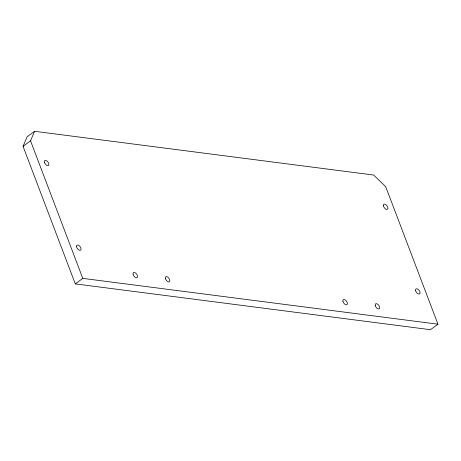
<?xml version="1.0" encoding="UTF-8"?>
<svg xmlns="http://www.w3.org/2000/svg" width="461" height="461" viewBox="0 0 461 461"><rect width="100%" height="100%" fill="white"/><g stroke="black" fill="none" stroke-linecap="round" stroke-linejoin="round"><path stroke-width="0.69" d="M23.05 146.35L27.101 136.808L34.587 131.299L373.612 175.03L385.701 186.653L437.95 324.192L430.465 329.701L75.299 283.89L23.05 146.35L30.535 140.836L34.587 131.299M75.299 283.89L82.784 278.375L437.95 324.192M30.535 140.836L82.784 278.375M383.46 205.837A3.066 1.654 53.6 0 0 387.165 209.392A3.066 1.654 53.6 0 0 386.387 205.082A3.066 1.654 53.6 0 0 383.46 205.837M415.615 290.476A3.066 1.654 53.6 0 0 419.314 294.032A3.066 1.654 53.6 0 0 418.536 289.721A3.066 1.654 53.6 0 0 415.615 290.476M44.435 162.105A3.066 1.654 53.6 0 0 48.14 165.66A3.066 1.654 53.6 0 0 47.362 161.356A3.066 1.654 53.6 0 0 44.435 162.105M76.589 246.744A3.066 1.654 53.6 0 0 80.289 250.3A3.066 1.654 53.6 0 0 79.517 245.995A3.066 1.654 53.6 0 0 76.589 246.744M375.219 305.384A3.066 1.654 53.6 0 0 378.919 308.945A3.066 1.654 53.6 0 0 378.141 304.635A3.066 1.654 53.6 0 0 375.219 305.384M165.343 278.317A3.066 1.654 53.6 0 0 169.049 281.873A3.066 1.654 53.6 0 0 168.271 277.562A3.066 1.654 53.6 0 0 165.343 278.317M342.932 301.223A3.066 1.654 53.6 0 0 346.632 304.779A3.066 1.654 53.6 0 0 345.854 300.468A3.066 1.654 53.6 0 0 342.932 301.223M133.056 274.151A3.066 1.654 53.6 0 0 136.761 277.706A3.066 1.654 53.6 0 0 135.983 273.402A3.066 1.654 53.6 0 0 133.056 274.151"/></g></svg>
